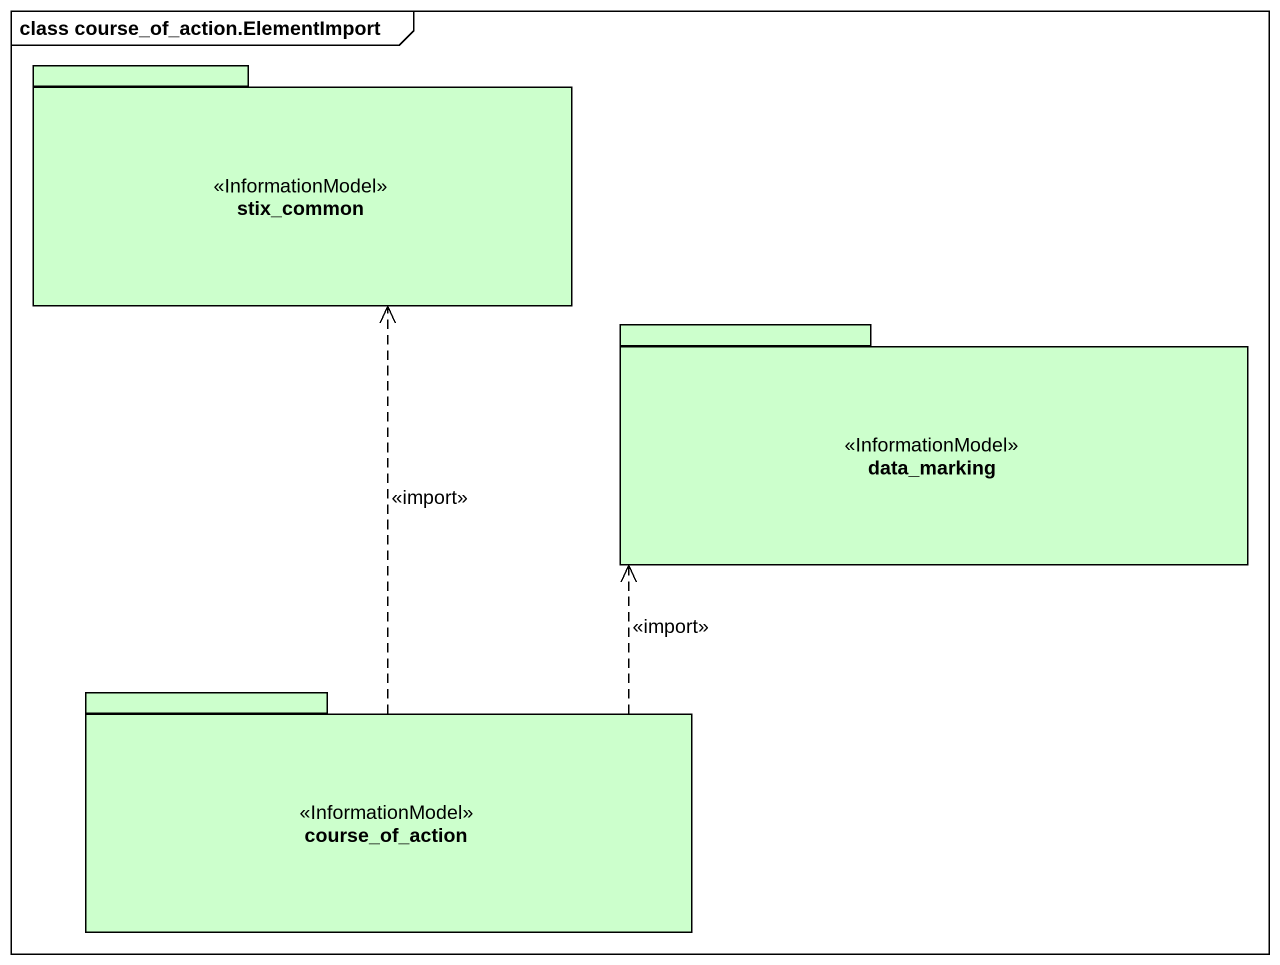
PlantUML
@startuml
mainframe class course_of_action.ElementImport
package stix_common <<InformationModel>> #CCFFCC {
}
package data_marking <<InformationModel>> #CCFFCC {
}
package course_of_action <<InformationModel>> #CCFFCC {
}
course_of_action .up.> stix_common : <<import>>
course_of_action .up.> data_marking : <<import>>
@enduml
